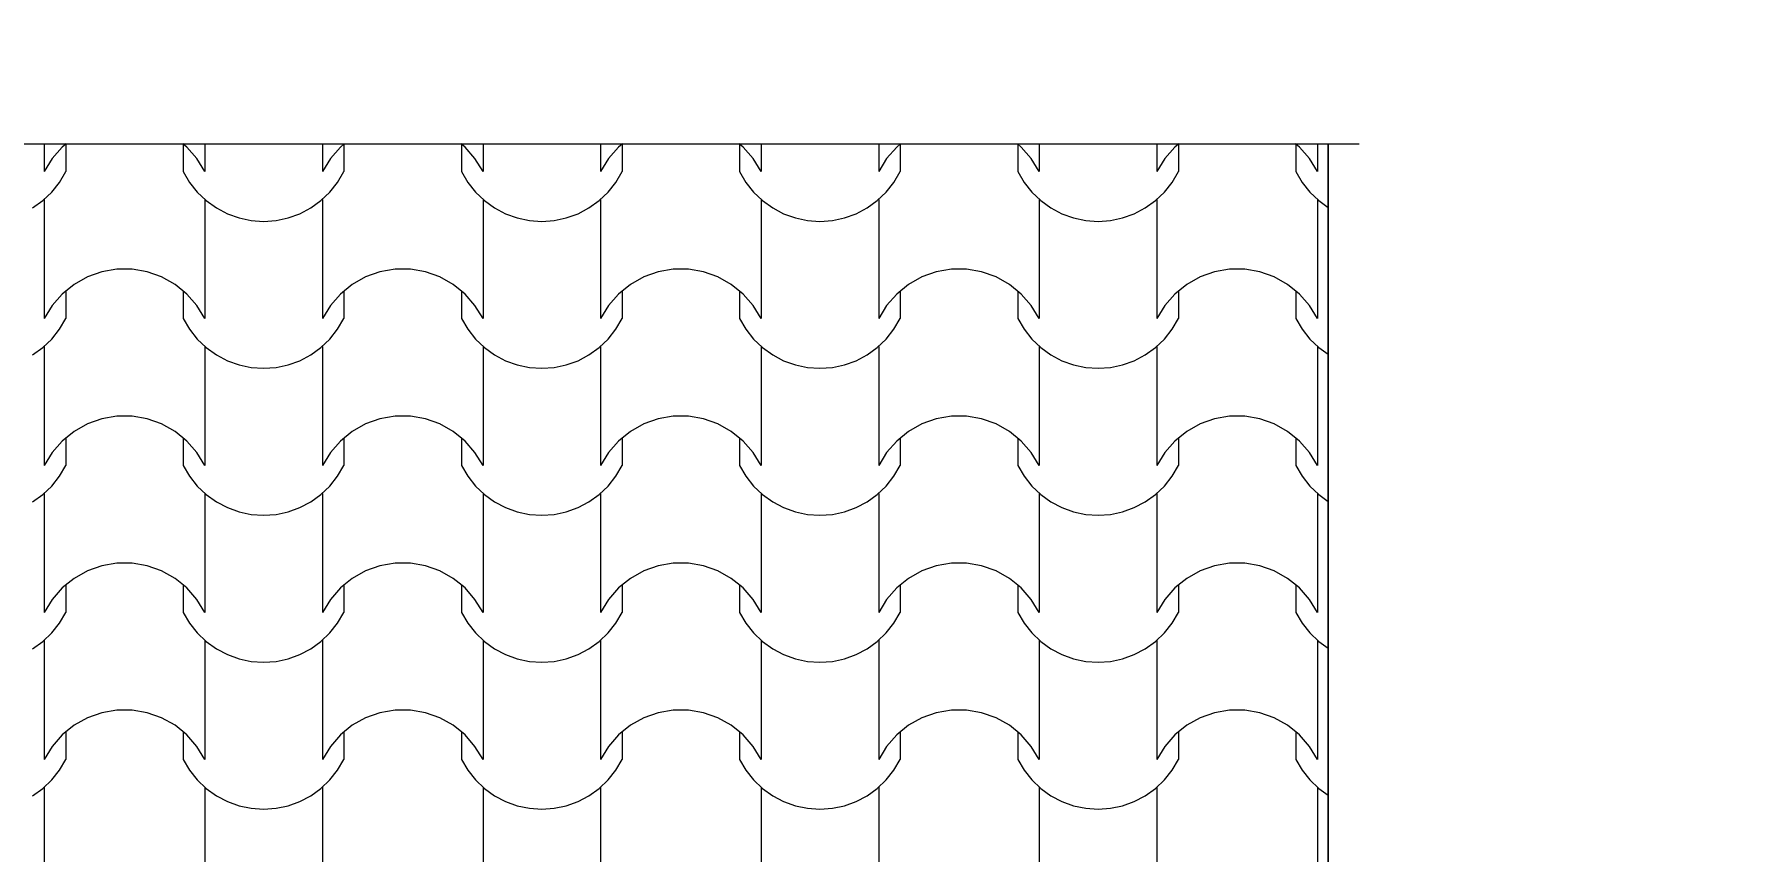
# Model space of a CAD drawing. Header units: millimetres. Extents: x 318905 to 439572, y -5133 to 105868.
# Drawn here: x 405576 to 407317, y 6910 to 7747 of the extents above; entities that cross this region are included whole.
import ezdxf

# ---------------------------------------------------------------- set-up
doc = ezdxf.new("R2010")
doc.units = ezdxf.units.MM
doc.header["$MEASUREMENT"] = 0
doc.linetypes.add('AStair_dashed', pattern=[1800, 800, -1000])
for name, color, linetype, lineweight in [('0_Stylo_No__98', 154, 'Continuous', 0), ('2D -  Dessin général_Stylo_No__1', 7, 'Continuous', 5), ('OMBRES_Stylo_No__1', 7, 'Continuous', 5)]:
    doc.layers.add(name, color=color, linetype=linetype, lineweight=lineweight)
doc.layers.add('2D -  Dessin général_Stylo_No__81', color=7, linetype='Continuous', lineweight=13, true_color=0x6a6a6a)
doc.layers.add('OMBRES_Stylo_No__82', color=7, linetype='Continuous', lineweight=13, true_color=0xaaaaaa)
doc.styles.add('STYLE_GENERE_3', font='')
doc.styles.get('STYLE_GENERE_3').set_extended_font_data('Arial')
doc.dimstyles.new('STYLE_GENERE__1', dxfattribs={"dimtxt": 200, "dimasz": 142.5, "dimexe": 0.18, "dimexo": 500, "dimgap": 0.09, "dimtad": 0, "dimtih": 1, "dimtoh": 1, "dimlfac": 0.001, "dimzin": 0, "dimdsep": 46, "dimtxsty": 'STYLE_GENERE_3', "dimblk": 'ARROWHEAD_6', "dimblk1": 'ARROWHEAD_6', "dimblk2": 'ARROWHEAD_6', "dimcen": 0.09, "dimclrd": 154, "dimclre": 154, "dimclrt": 154, "dimazin": 0, "dimtfac": 1, "dimtdec": 4, "dimtmove": 0, "dimatfit": 3, "dimfxl": 0, "dimtolj": 1, "dimtzin": 0, "dimarcsym": 0})

# ---------------------------------------------------------------- blocks, each defined once
blk = doc.blocks.new('*X109')
at = {"layer": 'OMBRES_Stylo_No__82', "linetype": 'Continuous'}
for p, q in [((405586.4, 7634.5), (405586.4, 7606.2)), ((405604.8, 7631.3), (405594.5, 7619.5)), ((405608.7, 7634.5), (405604.8, 7631.3)), ((405608.4, 7634.2), (405608.4, 7606.2)), ((405732.2, 7631.3), (405728.2, 7634.5)), ((405728.6, 7634.2), (405728.6, 7606.2)), ((405742.5, 7619.5), (405732.2, 7631.3)), ((405750.6, 7634.5), (405750.6, 7606.2)), ((405870.8, 7634.5), (405870.8, 7606.2)), ((405889.3, 7631.3), (405879, 7619.5)), ((405893.2, 7634.5), (405889.3, 7631.3)), ((405892.8, 7634.2), (405892.8, 7606.2)), ((406016.7, 7631.3), (406012.7, 7634.5)), ((406013.1, 7634.2), (406013.1, 7606.2)), ((406026.9, 7619.5), (406016.7, 7631.3)), ((406035.1, 7634.5), (406035.1, 7606.2)), ((406155.3, 7634.5), (406155.3, 7606.2)), ((406173.7, 7631.3), (406163.5, 7619.5)), ((406177.7, 7634.5), (406173.7, 7631.3)), ((406177.3, 7634.2), (406177.3, 7606.2)), ((406301.1, 7631.3), (406297.2, 7634.5)), ((406297.6, 7634.2), (406297.6, 7606.2)), ((406311.4, 7619.5), (406301.1, 7631.3)), ((406319.6, 7634.5), (406319.6, 7606.2)), ((406439.8, 7634.5), (406439.8, 7606.2)), ((406458.2, 7631.3), (406447.9, 7619.5)), ((406462.2, 7634.5), (406458.2, 7631.3)), ((406461.8, 7634.2), (406461.8, 7606.2)), ((406585.6, 7631.3), (406581.7, 7634.5)), ((406582, 7634.2), (406582, 7606.2)), ((406595.9, 7619.5), (406585.6, 7631.3)), ((406604, 7634.5), (406604, 7606.2)), ((406724.3, 7634.5), (406724.3, 7606.2)), ((406742.7, 7631.3), (406732.4, 7619.5)), ((406746.7, 7634.5), (406742.7, 7631.3)), ((406746.3, 7634.2), (406746.3, 7606.2)), ((406870.1, 7631.3), (406866.1, 7634.5)), ((406866.5, 7634.2), (406866.5, 7606.2)), ((406880.4, 7619.5), (406870.1, 7631.3)), ((406888.5, 7634.5), (406888.5, 7606.2)), ((405594.5, 7619.5), (405586.4, 7606.2)), ((405750.6, 7606.2), (405742.5, 7619.5)), ((405879, 7619.5), (405870.8, 7606.2)), ((406035.1, 7606.2), (406026.9, 7619.5)), ((406163.5, 7619.5), (406155.3, 7606.2)), ((406319.6, 7606.2), (406311.4, 7619.5)), ((406447.9, 7619.5), (406439.8, 7606.2)), ((406604, 7606.2), (406595.9, 7619.5)), ((406732.4, 7619.5), (406724.3, 7606.2)), ((406888.5, 7606.2), (406880.4, 7619.5)), ((405594, 7585.3), (405601.9, 7595.2)), ((405601.9, 7595.2), (405608.4, 7606.2)), ((405728.6, 7606.2), (405735, 7595.2)), ((405735, 7595.2), (405742.9, 7585.3)), ((405878.5, 7585.3), (405886.4, 7595.2)), ((405886.4, 7595.2), (405892.8, 7606.2)), ((406013.1, 7606.2), (406019.5, 7595.2)), ((406019.5, 7595.2), (406027.4, 7585.3)), ((406163, 7585.3), (406170.9, 7595.2)), ((406170.9, 7595.2), (406177.3, 7606.2)), ((406297.6, 7606.2), (406304, 7595.2)), ((406304, 7595.2), (406311.9, 7585.3)), ((406447.5, 7585.3), (406455.4, 7595.2)), ((406455.4, 7595.2), (406461.8, 7606.2)), ((406582, 7606.2), (406588.5, 7595.2)), ((406588.5, 7595.2), (406596.4, 7585.3)), ((406732, 7585.3), (406739.8, 7595.2)), ((406739.8, 7595.2), (406746.3, 7606.2)), ((406866.5, 7606.2), (406873, 7595.2)), ((406873, 7595.2), (406880.8, 7585.3)), ((405574.5, 7569.1), (405584.8, 7576.5)), ((405584.8, 7576.5), (405594, 7585.3)), ((405586.4, 7577.8), (405586.4, 7516.8)), ((405742.9, 7585.3), (405752.1, 7576.5)), ((405750.6, 7577.8), (405750.6, 7516.8)), ((405752.1, 7576.5), (405762.4, 7569.1)), ((405859, 7569.1), (405869.3, 7576.5)), ((405869.3, 7576.5), (405878.5, 7585.3)), ((405870.8, 7577.8), (405870.8, 7516.8)), ((406027.4, 7585.3), (406036.6, 7576.5)), ((406035.1, 7577.8), (406035.1, 7516.8)), ((406036.6, 7576.5), (406046.9, 7569.1)), ((406143.5, 7569.1), (406153.8, 7576.5)), ((406153.8, 7576.5), (406163, 7585.3)), ((406155.3, 7577.8), (406155.3, 7516.8)), ((406311.9, 7585.3), (406321.1, 7576.5)), ((406319.6, 7577.8), (406319.6, 7516.8)), ((406321.1, 7576.5), (406331.4, 7569.1)), ((406428, 7569.1), (406438.3, 7576.5)), ((406438.3, 7576.5), (406447.5, 7585.3)), ((406439.8, 7577.8), (406439.8, 7516.8)), ((406596.4, 7585.3), (406605.6, 7576.5)), ((406604, 7577.8), (406604, 7516.8)), ((406605.6, 7576.5), (406615.9, 7569.1)), ((406712.5, 7569.1), (406722.8, 7576.5)), ((406722.8, 7576.5), (406732, 7585.3)), ((406724.3, 7577.8), (406724.3, 7516.8)), ((406880.8, 7585.3), (406890, 7576.5)), ((406888.5, 7577.8), (406888.5, 7516.8)), ((406890, 7576.5), (406899.6, 7569.6)), ((405762.4, 7569.1), (405773.7, 7563.1)), ((405773.7, 7563.1), (405785.6, 7558.8)), ((405785.6, 7558.8), (405798, 7556.2)), ((405798, 7556.2), (405810.7, 7555.3)), ((405810.7, 7555.3), (405823.4, 7556.2)), ((405823.4, 7556.2), (405835.8, 7558.8)), ((405835.8, 7558.8), (405847.8, 7563.1)), ((405847.8, 7563.1), (405859, 7569.1)), ((406046.9, 7569.1), (406058.1, 7563.1)), ((406058.1, 7563.1), (406070.1, 7558.8)), ((406070.1, 7558.8), (406082.5, 7556.2)), ((406082.5, 7556.2), (406095.2, 7555.3)), ((406095.2, 7555.3), (406107.9, 7556.2)), ((406107.9, 7556.2), (406120.3, 7558.8)), ((406120.3, 7558.8), (406132.3, 7563.1)), ((406132.3, 7563.1), (406143.5, 7569.1)), ((406331.4, 7569.1), (406342.6, 7563.1)), ((406342.6, 7563.1), (406354.6, 7558.8)), ((406354.6, 7558.8), (406367, 7556.2)), ((406367, 7556.2), (406379.7, 7555.3)), ((406379.7, 7555.3), (406392.4, 7556.2)), ((406392.4, 7556.2), (406404.8, 7558.8)), ((406404.8, 7558.8), (406416.7, 7563.1)), ((406416.7, 7563.1), (406428, 7569.1)), ((406615.9, 7569.1), (406627.1, 7563.1)), ((406627.1, 7563.1), (406639.1, 7558.8)), ((406639.1, 7558.8), (406651.5, 7556.2)), ((406651.5, 7556.2), (406664.2, 7555.3)), ((406664.2, 7555.3), (406676.8, 7556.2)), ((406676.8, 7556.2), (406689.3, 7558.8)), ((406689.3, 7558.8), (406701.2, 7563.1)), ((406701.2, 7563.1), (406712.5, 7569.1)), ((405586.4, 7516.8), (405586.4, 7455.8)), ((405645.3, 7503.7), (405630.5, 7498.5)), ((405660.7, 7506.3), (405645.3, 7503.7)), ((405668.5, 7506.3), (405660.7, 7506.3)), ((405676.3, 7506.3), (405668.5, 7506.3)), ((405691.7, 7503.7), (405676.3, 7506.3)), ((405706.4, 7498.5), (405691.7, 7503.7)), ((405750.6, 7516.8), (405750.6, 7455.8)), ((405870.8, 7516.8), (405870.8, 7455.8)), ((405929.7, 7503.7), (405915, 7498.5)), ((405945.1, 7506.3), (405929.7, 7503.7)), ((405953, 7506.3), (405945.1, 7506.3)), ((405960.8, 7506.3), (405953, 7506.3)), ((405976.2, 7503.7), (405960.8, 7506.3)), ((405990.9, 7498.5), (405976.2, 7503.7)), ((406035.1, 7516.8), (406035.1, 7455.8)), ((406155.3, 7516.8), (406155.3, 7455.8)), ((406214.2, 7503.7), (406199.5, 7498.5)), ((406229.6, 7506.3), (406214.2, 7503.7)), ((406237.4, 7506.3), (406229.6, 7506.3)), ((406245.3, 7506.3), (406237.4, 7506.3)), ((406260.7, 7503.7), (406245.3, 7506.3)), ((406275.4, 7498.5), (406260.7, 7503.7)), ((406319.6, 7516.8), (406319.6, 7455.8)), ((406439.8, 7516.8), (406439.8, 7455.8)), ((406498.7, 7503.7), (406484, 7498.5)), ((406514.1, 7506.3), (406498.7, 7503.7)), ((406521.9, 7506.3), (406514.1, 7506.3)), ((406529.7, 7506.3), (406521.9, 7506.3)), ((406545.1, 7503.7), (406529.7, 7506.3)), ((406559.9, 7498.5), (406545.1, 7503.7)), ((406604, 7516.8), (406604, 7455.8)), ((406724.3, 7516.8), (406724.3, 7455.8)), ((406783.2, 7503.7), (406768.5, 7498.5)), ((406798.6, 7506.3), (406783.2, 7503.7)), ((406806.4, 7506.3), (406798.6, 7506.3)), ((406814.2, 7506.3), (406806.4, 7506.3)), ((406829.6, 7503.7), (406814.2, 7506.3)), ((406844.3, 7498.5), (406829.6, 7503.7)), ((406888.5, 7516.8), (406888.5, 7455.8)), ((405616.9, 7490.8), (405604.8, 7481)), ((405630.5, 7498.5), (405616.9, 7490.8)), ((405720.1, 7490.8), (405706.4, 7498.5)), ((405732.2, 7481), (405720.1, 7490.8)), ((405901.4, 7490.8), (405889.3, 7481)), ((405915, 7498.5), (405901.4, 7490.8)), ((406004.5, 7490.8), (405990.9, 7498.5)), ((406016.7, 7481), (406004.5, 7490.8)), ((406185.9, 7490.8), (406173.7, 7481)), ((406199.5, 7498.5), (406185.9, 7490.8)), ((406289, 7490.8), (406275.4, 7498.5)), ((406301.1, 7481), (406289, 7490.8)), ((406470.3, 7490.8), (406458.2, 7481)), ((406484, 7498.5), (406470.3, 7490.8)), ((406573.5, 7490.8), (406559.9, 7498.5)), ((406585.6, 7481), (406573.5, 7490.8)), ((406754.8, 7490.8), (406742.7, 7481)), ((406768.5, 7498.5), (406754.8, 7490.8)), ((406858, 7490.8), (406844.3, 7498.5)), ((406870.1, 7481), (406858, 7490.8)), ((405594.5, 7469.2), (405586.4, 7455.8)), ((405604.8, 7481), (405594.5, 7469.2)), ((405608.4, 7483.9), (405608.4, 7455.8)), ((405728.6, 7483.9), (405728.6, 7455.8)), ((405742.5, 7469.2), (405732.2, 7481)), ((405750.6, 7455.8), (405742.5, 7469.2)), ((405879, 7469.2), (405870.8, 7455.8)), ((405889.3, 7481), (405879, 7469.2)), ((405892.8, 7483.9), (405892.8, 7455.8)), ((406013.1, 7483.9), (406013.1, 7455.8)), ((406026.9, 7469.2), (406016.7, 7481)), ((406035.1, 7455.8), (406026.9, 7469.2)), ((406163.5, 7469.2), (406155.3, 7455.8)), ((406173.7, 7481), (406163.5, 7469.2)), ((406177.3, 7483.9), (406177.3, 7455.8)), ((406297.6, 7483.9), (406297.6, 7455.8)), ((406311.4, 7469.2), (406301.1, 7481)), ((406319.6, 7455.8), (406311.4, 7469.2)), ((406447.9, 7469.2), (406439.8, 7455.8)), ((406458.2, 7481), (406447.9, 7469.2)), ((406461.8, 7483.9), (406461.8, 7455.8)), ((406582, 7483.9), (406582, 7455.8)), ((406595.9, 7469.2), (406585.6, 7481)), ((406604, 7455.8), (406595.9, 7469.2)), ((406732.4, 7469.2), (406724.3, 7455.8)), ((406742.7, 7481), (406732.4, 7469.2)), ((406746.3, 7483.9), (406746.3, 7455.8)), ((406866.5, 7483.9), (406866.5, 7455.8)), ((406880.4, 7469.2), (406870.1, 7481)), ((406888.5, 7455.8), (406880.4, 7469.2)), ((405601.9, 7444.9), (405608.4, 7455.8)), ((405728.6, 7455.8), (405735, 7444.9)), ((405886.4, 7444.9), (405892.8, 7455.8)), ((406013.1, 7455.8), (406019.5, 7444.9)), ((406170.9, 7444.9), (406177.3, 7455.8)), ((406297.6, 7455.8), (406304, 7444.9)), ((406455.4, 7444.9), (406461.8, 7455.8)), ((406582, 7455.8), (406588.5, 7444.9)), ((406739.8, 7444.9), (406746.3, 7455.8)), ((406866.5, 7455.8), (406873, 7444.9)), ((405584.8, 7426.2), (405594, 7434.9)), ((405594, 7434.9), (405601.9, 7444.9)), ((405735, 7444.9), (405742.9, 7434.9)), ((405742.9, 7434.9), (405752.1, 7426.2)), ((405869.3, 7426.2), (405878.5, 7434.9)), ((405878.5, 7434.9), (405886.4, 7444.9)), ((406019.5, 7444.9), (406027.4, 7434.9)), ((406027.4, 7434.9), (406036.6, 7426.2)), ((406153.8, 7426.2), (406163, 7434.9)), ((406163, 7434.9), (406170.9, 7444.9)), ((406304, 7444.9), (406311.9, 7434.9)), ((406311.9, 7434.9), (406321.1, 7426.2)), ((406438.3, 7426.2), (406447.5, 7434.9)), ((406447.5, 7434.9), (406455.4, 7444.9)), ((406588.5, 7444.9), (406596.4, 7434.9)), ((406596.4, 7434.9), (406605.6, 7426.2)), ((406722.8, 7426.2), (406732, 7434.9)), ((406732, 7434.9), (406739.8, 7444.9)), ((406873, 7444.9), (406880.8, 7434.9)), ((406880.8, 7434.9), (406890, 7426.2)), ((405574.5, 7418.7), (405584.8, 7426.2)), ((405586.4, 7427.4), (405586.4, 7366.5)), ((405750.6, 7427.4), (405750.6, 7366.5)), ((405752.1, 7426.2), (405762.4, 7418.7)), ((405762.4, 7418.7), (405773.7, 7412.8)), ((405847.8, 7412.8), (405859, 7418.7)), ((405859, 7418.7), (405869.3, 7426.2)), ((405870.8, 7427.4), (405870.8, 7366.5)), ((406035.1, 7427.4), (406035.1, 7366.5)), ((406036.6, 7426.2), (406046.9, 7418.7)), ((406046.9, 7418.7), (406058.1, 7412.8)), ((406132.3, 7412.8), (406143.5, 7418.7)), ((406143.5, 7418.7), (406153.8, 7426.2)), ((406155.3, 7427.4), (406155.3, 7366.5)), ((406319.6, 7427.4), (406319.6, 7366.5)), ((406321.1, 7426.2), (406331.4, 7418.7)), ((406331.4, 7418.7), (406342.6, 7412.8)), ((406416.7, 7412.8), (406428, 7418.7)), ((406428, 7418.7), (406438.3, 7426.2)), ((406439.8, 7427.4), (406439.8, 7366.5)), ((406604, 7427.4), (406604, 7366.5)), ((406605.6, 7426.2), (406615.9, 7418.7)), ((406615.9, 7418.7), (406627.1, 7412.8)), ((406701.2, 7412.8), (406712.5, 7418.7)), ((406712.5, 7418.7), (406722.8, 7426.2)), ((406724.3, 7427.4), (406724.3, 7366.5)), ((406888.5, 7427.4), (406888.5, 7366.5)), ((406890, 7426.2), (406899.6, 7419.3)), ((405773.7, 7412.8), (405785.6, 7408.5)), ((405785.6, 7408.5), (405798, 7405.9)), ((405798, 7405.9), (405810.7, 7405)), ((405810.7, 7405), (405823.4, 7405.9)), ((405823.4, 7405.9), (405835.8, 7408.5)), ((405835.8, 7408.5), (405847.8, 7412.8)), ((406058.1, 7412.8), (406070.1, 7408.5)), ((406070.1, 7408.5), (406082.5, 7405.9)), ((406082.5, 7405.9), (406095.2, 7405)), ((406095.2, 7405), (406107.9, 7405.9)), ((406107.9, 7405.9), (406120.3, 7408.5)), ((406120.3, 7408.5), (406132.3, 7412.8)), ((406342.6, 7412.8), (406354.6, 7408.5)), ((406354.6, 7408.5), (406367, 7405.9)), ((406367, 7405.9), (406379.7, 7405)), ((406379.7, 7405), (406392.4, 7405.9)), ((406392.4, 7405.9), (406404.8, 7408.5)), ((406404.8, 7408.5), (406416.7, 7412.8)), ((406627.1, 7412.8), (406639.1, 7408.5)), ((406639.1, 7408.5), (406651.5, 7405.9)), ((406651.5, 7405.9), (406664.2, 7405)), ((406664.2, 7405), (406676.8, 7405.9)), ((406676.8, 7405.9), (406689.3, 7408.5)), ((406689.3, 7408.5), (406701.2, 7412.8)), ((405586.4, 7366.5), (405586.4, 7305.5)), ((405750.6, 7366.5), (405750.6, 7305.5)), ((405870.8, 7366.5), (405870.8, 7305.5)), ((406035.1, 7366.5), (406035.1, 7305.5)), ((406155.3, 7366.5), (406155.3, 7305.5)), ((406319.6, 7366.5), (406319.6, 7305.5)), ((406439.8, 7366.5), (406439.8, 7305.5)), ((406604, 7366.5), (406604, 7305.5)), ((406724.3, 7366.5), (406724.3, 7305.5)), ((406888.5, 7366.5), (406888.5, 7305.5)), ((405630.5, 7348.1), (405616.9, 7340.5)), ((405645.3, 7353.4), (405630.5, 7348.1)), ((405660.7, 7356), (405645.3, 7353.4)), ((405668.5, 7356), (405660.7, 7356)), ((405676.3, 7356), (405668.5, 7356)), ((405691.7, 7353.4), (405676.3, 7356)), ((405706.4, 7348.1), (405691.7, 7353.4)), ((405720.1, 7340.5), (405706.4, 7348.1)), ((405915, 7348.1), (405901.4, 7340.5)), ((405929.7, 7353.4), (405915, 7348.1)), ((405945.1, 7356), (405929.7, 7353.4)), ((405953, 7356), (405945.1, 7356)), ((405960.8, 7356), (405953, 7356)), ((405976.2, 7353.4), (405960.8, 7356)), ((405990.9, 7348.1), (405976.2, 7353.4)), ((406004.5, 7340.5), (405990.9, 7348.1)), ((406199.5, 7348.1), (406185.9, 7340.5)), ((406214.2, 7353.4), (406199.5, 7348.1)), ((406229.6, 7356), (406214.2, 7353.4)), ((406237.4, 7356), (406229.6, 7356)), ((406245.3, 7356), (406237.4, 7356)), ((406260.7, 7353.4), (406245.3, 7356)), ((406275.4, 7348.1), (406260.7, 7353.4)), ((406289, 7340.5), (406275.4, 7348.1)), ((406484, 7348.1), (406470.3, 7340.5)), ((406498.7, 7353.4), (406484, 7348.1)), ((406514.1, 7356), (406498.7, 7353.4)), ((406521.9, 7356), (406514.1, 7356)), ((406529.7, 7356), (406521.9, 7356)), ((406545.1, 7353.4), (406529.7, 7356)), ((406559.9, 7348.1), (406545.1, 7353.4)), ((406573.5, 7340.5), (406559.9, 7348.1)), ((406768.5, 7348.1), (406754.8, 7340.5)), ((406783.2, 7353.4), (406768.5, 7348.1)), ((406798.6, 7356), (406783.2, 7353.4)), ((406806.4, 7356), (406798.6, 7356)), ((406814.2, 7356), (406806.4, 7356)), ((406829.6, 7353.4), (406814.2, 7356)), ((406844.3, 7348.1), (406829.6, 7353.4)), ((406858, 7340.5), (406844.3, 7348.1)), ((405604.8, 7330.6), (405594.5, 7318.8)), ((405616.9, 7340.5), (405604.8, 7330.6)), ((405608.4, 7333.5), (405608.4, 7305.5)), ((405732.2, 7330.6), (405720.1, 7340.5)), ((405728.6, 7333.5), (405728.6, 7305.5)), ((405742.5, 7318.8), (405732.2, 7330.6)), ((405889.3, 7330.6), (405879, 7318.8)), ((405901.4, 7340.5), (405889.3, 7330.6)), ((405892.8, 7333.5), (405892.8, 7305.5)), ((406016.7, 7330.6), (406004.5, 7340.5)), ((406013.1, 7333.5), (406013.1, 7305.5)), ((406026.9, 7318.8), (406016.7, 7330.6)), ((406173.7, 7330.6), (406163.5, 7318.8)), ((406185.9, 7340.5), (406173.7, 7330.6)), ((406177.3, 7333.5), (406177.3, 7305.5)), ((406301.1, 7330.6), (406289, 7340.5)), ((406297.6, 7333.5), (406297.6, 7305.5)), ((406311.4, 7318.8), (406301.1, 7330.6)), ((406458.2, 7330.6), (406447.9, 7318.8)), ((406470.3, 7340.5), (406458.2, 7330.6)), ((406461.8, 7333.5), (406461.8, 7305.5)), ((406585.6, 7330.6), (406573.5, 7340.5)), ((406582, 7333.5), (406582, 7305.5)), ((406595.9, 7318.8), (406585.6, 7330.6)), ((406742.7, 7330.6), (406732.4, 7318.8)), ((406754.8, 7340.5), (406742.7, 7330.6)), ((406746.3, 7333.5), (406746.3, 7305.5)), ((406870.1, 7330.6), (406858, 7340.5)), ((406866.5, 7333.5), (406866.5, 7305.5)), ((406880.4, 7318.8), (406870.1, 7330.6)), ((405594.5, 7318.8), (405586.4, 7305.5)), ((405750.6, 7305.5), (405742.5, 7318.8)), ((405879, 7318.8), (405870.8, 7305.5)), ((406035.1, 7305.5), (406026.9, 7318.8)), ((406163.5, 7318.8), (406155.3, 7305.5)), ((406319.6, 7305.5), (406311.4, 7318.8)), ((406447.9, 7318.8), (406439.8, 7305.5)), ((406604, 7305.5), (406595.9, 7318.8)), ((406732.4, 7318.8), (406724.3, 7305.5)), ((406888.5, 7305.5), (406880.4, 7318.8)), ((405594, 7284.6), (405601.9, 7294.5)), ((405601.9, 7294.5), (405608.4, 7305.5)), ((405728.6, 7305.5), (405735, 7294.5)), ((405735, 7294.5), (405742.9, 7284.6)), ((405878.5, 7284.6), (405886.4, 7294.5)), ((405886.4, 7294.5), (405892.8, 7305.5)), ((406013.1, 7305.5), (406019.5, 7294.5)), ((406019.5, 7294.5), (406027.4, 7284.6)), ((406163, 7284.6), (406170.9, 7294.5)), ((406170.9, 7294.5), (406177.3, 7305.5)), ((406297.6, 7305.5), (406304, 7294.5)), ((406304, 7294.5), (406311.9, 7284.6)), ((406447.5, 7284.6), (406455.4, 7294.5)), ((406455.4, 7294.5), (406461.8, 7305.5)), ((406582, 7305.5), (406588.5, 7294.5)), ((406588.5, 7294.5), (406596.4, 7284.6)), ((406732, 7284.6), (406739.8, 7294.5)), ((406739.8, 7294.5), (406746.3, 7305.5)), ((406866.5, 7305.5), (406873, 7294.5)), ((406873, 7294.5), (406880.8, 7284.6)), ((405584.8, 7275.8), (405594, 7284.6)), ((405586.4, 7277.1), (405586.4, 7216.1)), ((405742.9, 7284.6), (405752.1, 7275.8)), ((405750.6, 7277.1), (405750.6, 7216.1)), ((405869.3, 7275.8), (405878.5, 7284.6)), ((405870.8, 7277.1), (405870.8, 7216.1)), ((406027.4, 7284.6), (406036.6, 7275.8)), ((406035.1, 7277.1), (406035.1, 7216.1)), ((406153.8, 7275.8), (406163, 7284.6)), ((406155.3, 7277.1), (406155.3, 7216.1)), ((406311.9, 7284.6), (406321.1, 7275.8)), ((406319.6, 7277.1), (406319.6, 7216.1)), ((406438.3, 7275.8), (406447.5, 7284.6)), ((406439.8, 7277.1), (406439.8, 7216.1)), ((406596.4, 7284.6), (406605.6, 7275.8)), ((406604, 7277.1), (406604, 7216.1)), ((406722.8, 7275.8), (406732, 7284.6)), ((406724.3, 7277.1), (406724.3, 7216.1)), ((406880.8, 7284.6), (406890, 7275.8)), ((406888.5, 7277.1), (406888.5, 7216.1)), ((405574.5, 7268.4), (405584.8, 7275.8)), ((405752.1, 7275.8), (405762.4, 7268.4)), ((405762.4, 7268.4), (405773.7, 7262.5)), ((405773.7, 7262.5), (405785.6, 7258.2)), ((405835.8, 7258.2), (405847.8, 7262.5)), ((405847.8, 7262.5), (405859, 7268.4)), ((405859, 7268.4), (405869.3, 7275.8)), ((406036.6, 7275.8), (406046.9, 7268.4)), ((406046.9, 7268.4), (406058.1, 7262.5)), ((406058.1, 7262.5), (406070.1, 7258.2)), ((406120.3, 7258.2), (406132.3, 7262.5)), ((406132.3, 7262.5), (406143.5, 7268.4)), ((406143.5, 7268.4), (406153.8, 7275.8)), ((406321.1, 7275.8), (406331.4, 7268.4)), ((406331.4, 7268.4), (406342.6, 7262.5)), ((406342.6, 7262.5), (406354.6, 7258.2)), ((406404.8, 7258.2), (406416.7, 7262.5)), ((406416.7, 7262.5), (406428, 7268.4)), ((406428, 7268.4), (406438.3, 7275.8)), ((406605.6, 7275.8), (406615.9, 7268.4)), ((406615.9, 7268.4), (406627.1, 7262.5)), ((406627.1, 7262.5), (406639.1, 7258.2)), ((406689.3, 7258.2), (406701.2, 7262.5)), ((406701.2, 7262.5), (406712.5, 7268.4)), ((406712.5, 7268.4), (406722.8, 7275.8)), ((406890, 7275.8), (406899.6, 7268.9)), ((405785.6, 7258.2), (405798, 7255.5)), ((405798, 7255.5), (405810.7, 7254.7)), ((405810.7, 7254.7), (405823.4, 7255.5)), ((405823.4, 7255.5), (405835.8, 7258.2)), ((406070.1, 7258.2), (406082.5, 7255.5)), ((406082.5, 7255.5), (406095.2, 7254.7)), ((406095.2, 7254.7), (406107.9, 7255.5)), ((406107.9, 7255.5), (406120.3, 7258.2)), ((406354.6, 7258.2), (406367, 7255.5)), ((406367, 7255.5), (406379.7, 7254.7)), ((406379.7, 7254.7), (406392.4, 7255.5)), ((406392.4, 7255.5), (406404.8, 7258.2)), ((406639.1, 7258.2), (406651.5, 7255.5)), ((406651.5, 7255.5), (406664.2, 7254.7)), ((406664.2, 7254.7), (406676.8, 7255.5)), ((406676.8, 7255.5), (406689.3, 7258.2)), ((405586.4, 7216.1), (405586.4, 7155.2)), ((405750.6, 7216.1), (405750.6, 7155.2)), ((405870.8, 7216.1), (405870.8, 7155.2)), ((406035.1, 7216.1), (406035.1, 7155.2)), ((406155.3, 7216.1), (406155.3, 7155.2)), ((406319.6, 7216.1), (406319.6, 7155.2)), ((406439.8, 7216.1), (406439.8, 7155.2)), ((406604, 7216.1), (406604, 7155.2)), ((406724.3, 7216.1), (406724.3, 7155.2)), ((406888.5, 7216.1), (406888.5, 7155.2)), ((405616.9, 7190.1), (405604.8, 7180.3)), ((405630.5, 7197.8), (405616.9, 7190.1)), ((405645.3, 7203), (405630.5, 7197.8)), ((405660.7, 7205.7), (405645.3, 7203)), ((405668.5, 7205.7), (405660.7, 7205.7)), ((405676.3, 7205.7), (405668.5, 7205.7)), ((405691.7, 7203), (405676.3, 7205.7)), ((405706.4, 7197.8), (405691.7, 7203)), ((405720.1, 7190.1), (405706.4, 7197.8)), ((405732.2, 7180.3), (405720.1, 7190.1)), ((405901.4, 7190.1), (405889.3, 7180.3)), ((405915, 7197.8), (405901.4, 7190.1)), ((405929.7, 7203), (405915, 7197.8)), ((405945.1, 7205.7), (405929.7, 7203)), ((405953, 7205.7), (405945.1, 7205.7)), ((405960.8, 7205.7), (405953, 7205.7)), ((405976.2, 7203), (405960.8, 7205.7)), ((405990.9, 7197.8), (405976.2, 7203)), ((406004.5, 7190.1), (405990.9, 7197.8)), ((406016.7, 7180.3), (406004.5, 7190.1)), ((406185.9, 7190.1), (406173.7, 7180.3)), ((406199.5, 7197.8), (406185.9, 7190.1)), ((406214.2, 7203), (406199.5, 7197.8)), ((406229.6, 7205.7), (406214.2, 7203)), ((406237.4, 7205.7), (406229.6, 7205.7)), ((406245.3, 7205.7), (406237.4, 7205.7)), ((406260.7, 7203), (406245.3, 7205.7)), ((406275.4, 7197.8), (406260.7, 7203)), ((406289, 7190.1), (406275.4, 7197.8)), ((406301.1, 7180.3), (406289, 7190.1)), ((406470.3, 7190.1), (406458.2, 7180.3)), ((406484, 7197.8), (406470.3, 7190.1)), ((406498.7, 7203), (406484, 7197.8)), ((406514.1, 7205.7), (406498.7, 7203)), ((406521.9, 7205.7), (406514.1, 7205.7)), ((406529.7, 7205.7), (406521.9, 7205.7)), ((406545.1, 7203), (406529.7, 7205.7)), ((406559.9, 7197.8), (406545.1, 7203)), ((406573.5, 7190.1), (406559.9, 7197.8)), ((406585.6, 7180.3), (406573.5, 7190.1)), ((406754.8, 7190.1), (406742.7, 7180.3)), ((406768.5, 7197.8), (406754.8, 7190.1)), ((406783.2, 7203), (406768.5, 7197.8)), ((406798.6, 7205.7), (406783.2, 7203)), ((406806.4, 7205.7), (406798.6, 7205.7)), ((406814.2, 7205.7), (406806.4, 7205.7)), ((406829.6, 7203), (406814.2, 7205.7)), ((406844.3, 7197.8), (406829.6, 7203)), ((406858, 7190.1), (406844.3, 7197.8)), ((406870.1, 7180.3), (406858, 7190.1)), ((405604.8, 7180.3), (405594.5, 7168.5)), ((405608.4, 7183.2), (405608.4, 7155.2)), ((405728.6, 7183.2), (405728.6, 7155.2)), ((405742.5, 7168.5), (405732.2, 7180.3)), ((405889.3, 7180.3), (405879, 7168.5)), ((405892.8, 7183.2), (405892.8, 7155.2)), ((406013.1, 7183.2), (406013.1, 7155.2)), ((406026.9, 7168.5), (406016.7, 7180.3)), ((406173.7, 7180.3), (406163.5, 7168.5)), ((406177.3, 7183.2), (406177.3, 7155.2)), ((406297.6, 7183.2), (406297.6, 7155.2)), ((406311.4, 7168.5), (406301.1, 7180.3)), ((406458.2, 7180.3), (406447.9, 7168.5)), ((406461.8, 7183.2), (406461.8, 7155.2)), ((406582, 7183.2), (406582, 7155.2)), ((406595.9, 7168.5), (406585.6, 7180.3)), ((406742.7, 7180.3), (406732.4, 7168.5)), ((406746.3, 7183.2), (406746.3, 7155.2)), ((406866.5, 7183.2), (406866.5, 7155.2)), ((406880.4, 7168.5), (406870.1, 7180.3)), ((405594.5, 7168.5), (405586.4, 7155.2)), ((405601.9, 7144.2), (405608.4, 7155.2)), ((405728.6, 7155.2), (405735, 7144.2)), ((405750.6, 7155.2), (405742.5, 7168.5)), ((405879, 7168.5), (405870.8, 7155.2)), ((405886.4, 7144.2), (405892.8, 7155.2)), ((406013.1, 7155.2), (406019.5, 7144.2)), ((406035.1, 7155.2), (406026.9, 7168.5)), ((406163.5, 7168.5), (406155.3, 7155.2)), ((406170.9, 7144.2), (406177.3, 7155.2)), ((406297.6, 7155.2), (406304, 7144.2)), ((406319.6, 7155.2), (406311.4, 7168.5)), ((406447.9, 7168.5), (406439.8, 7155.2)), ((406455.4, 7144.2), (406461.8, 7155.2)), ((406582, 7155.2), (406588.5, 7144.2)), ((406604, 7155.2), (406595.9, 7168.5)), ((406732.4, 7168.5), (406724.3, 7155.2)), ((406739.8, 7144.2), (406746.3, 7155.2)), ((406866.5, 7155.2), (406873, 7144.2)), ((406888.5, 7155.2), (406880.4, 7168.5)), ((405594, 7134.3), (405601.9, 7144.2)), ((405735, 7144.2), (405742.9, 7134.3)), ((405878.5, 7134.3), (405886.4, 7144.2)), ((406019.5, 7144.2), (406027.4, 7134.3)), ((406163, 7134.3), (406170.9, 7144.2)), ((406304, 7144.2), (406311.9, 7134.3)), ((406447.5, 7134.3), (406455.4, 7144.2)), ((406588.5, 7144.2), (406596.4, 7134.3)), ((406732, 7134.3), (406739.8, 7144.2)), ((406873, 7144.2), (406880.8, 7134.3)), ((405574.5, 7118.1), (405584.8, 7125.5)), ((405584.8, 7125.5), (405594, 7134.3)), ((405586.4, 7126.8), (405586.4, 7065.8)), ((405742.9, 7134.3), (405752.1, 7125.5)), ((405750.6, 7126.8), (405750.6, 7065.8)), ((405752.1, 7125.5), (405762.4, 7118.1)), ((405859, 7118.1), (405869.3, 7125.5)), ((405869.3, 7125.5), (405878.5, 7134.3)), ((405870.8, 7126.8), (405870.8, 7065.8)), ((406027.4, 7134.3), (406036.6, 7125.5)), ((406035.1, 7126.8), (406035.1, 7065.8)), ((406036.6, 7125.5), (406046.9, 7118.1)), ((406143.5, 7118.1), (406153.8, 7125.5)), ((406153.8, 7125.5), (406163, 7134.3)), ((406155.3, 7126.8), (406155.3, 7065.8)), ((406311.9, 7134.3), (406321.1, 7125.5)), ((406319.6, 7126.8), (406319.6, 7065.8)), ((406321.1, 7125.5), (406331.4, 7118.1)), ((406428, 7118.1), (406438.3, 7125.5)), ((406438.3, 7125.5), (406447.5, 7134.3)), ((406439.8, 7126.8), (406439.8, 7065.8)), ((406596.4, 7134.3), (406605.6, 7125.5)), ((406604, 7126.8), (406604, 7065.8)), ((406605.6, 7125.5), (406615.9, 7118.1)), ((406712.5, 7118.1), (406722.8, 7125.5)), ((406722.8, 7125.5), (406732, 7134.3)), ((406724.3, 7126.8), (406724.3, 7065.8)), ((406880.8, 7134.3), (406890, 7125.5)), ((406888.5, 7126.8), (406888.5, 7065.8)), ((406890, 7125.5), (406899.6, 7118.6)), ((405762.4, 7118.1), (405773.7, 7112.1)), ((405773.7, 7112.1), (405785.6, 7107.8)), ((405785.6, 7107.8), (405798, 7105.2)), ((405798, 7105.2), (405810.7, 7104.3)), ((405810.7, 7104.3), (405823.4, 7105.2)), ((405823.4, 7105.2), (405835.8, 7107.8)), ((405835.8, 7107.8), (405847.8, 7112.1)), ((405847.8, 7112.1), (405859, 7118.1)), ((406046.9, 7118.1), (406058.1, 7112.1)), ((406058.1, 7112.1), (406070.1, 7107.8)), ((406070.1, 7107.8), (406082.5, 7105.2)), ((406082.5, 7105.2), (406095.2, 7104.3)), ((406095.2, 7104.3), (406107.9, 7105.2)), ((406107.9, 7105.2), (406120.3, 7107.8)), ((406120.3, 7107.8), (406132.3, 7112.1)), ((406132.3, 7112.1), (406143.5, 7118.1)), ((406331.4, 7118.1), (406342.6, 7112.1)), ((406342.6, 7112.1), (406354.6, 7107.8)), ((406354.6, 7107.8), (406367, 7105.2)), ((406367, 7105.2), (406379.7, 7104.3)), ((406379.7, 7104.3), (406392.4, 7105.2)), ((406392.4, 7105.2), (406404.8, 7107.8)), ((406404.8, 7107.8), (406416.7, 7112.1)), ((406416.7, 7112.1), (406428, 7118.1)), ((406615.9, 7118.1), (406627.1, 7112.1)), ((406627.1, 7112.1), (406639.1, 7107.8)), ((406639.1, 7107.8), (406651.5, 7105.2)), ((406651.5, 7105.2), (406664.2, 7104.3)), ((406664.2, 7104.3), (406676.8, 7105.2)), ((406676.8, 7105.2), (406689.3, 7107.8)), ((406689.3, 7107.8), (406701.2, 7112.1)), ((406701.2, 7112.1), (406712.5, 7118.1)), ((405586.4, 7065.8), (405586.4, 7004.8)), ((405645.3, 7052.7), (405630.5, 7047.4)), ((405660.7, 7055.3), (405645.3, 7052.7)), ((405668.5, 7055.3), (405660.7, 7055.3)), ((405676.3, 7055.3), (405668.5, 7055.3)), ((405691.7, 7052.7), (405676.3, 7055.3)), ((405706.4, 7047.4), (405691.7, 7052.7)), ((405750.6, 7065.8), (405750.6, 7004.8)), ((405870.8, 7065.8), (405870.8, 7004.8)), ((405929.7, 7052.7), (405915, 7047.4)), ((405945.1, 7055.3), (405929.7, 7052.7)), ((405953, 7055.3), (405945.1, 7055.3)), ((405960.8, 7055.3), (405953, 7055.3)), ((405976.2, 7052.7), (405960.8, 7055.3)), ((405990.9, 7047.4), (405976.2, 7052.7)), ((406035.1, 7065.8), (406035.1, 7004.8)), ((406155.3, 7065.8), (406155.3, 7004.8)), ((406214.2, 7052.7), (406199.5, 7047.4)), ((406229.6, 7055.3), (406214.2, 7052.7)), ((406237.4, 7055.3), (406229.6, 7055.3)), ((406245.3, 7055.3), (406237.4, 7055.3)), ((406260.7, 7052.7), (406245.3, 7055.3)), ((406275.4, 7047.4), (406260.7, 7052.7)), ((406319.6, 7065.8), (406319.6, 7004.8)), ((406439.8, 7065.8), (406439.8, 7004.8)), ((406498.7, 7052.7), (406484, 7047.4)), ((406514.1, 7055.3), (406498.7, 7052.7)), ((406521.9, 7055.3), (406514.1, 7055.3)), ((406529.7, 7055.3), (406521.9, 7055.3)), ((406545.1, 7052.7), (406529.7, 7055.3)), ((406559.9, 7047.4), (406545.1, 7052.7)), ((406604, 7065.8), (406604, 7004.8)), ((406724.3, 7065.8), (406724.3, 7004.8)), ((406783.2, 7052.7), (406768.5, 7047.4)), ((406798.6, 7055.3), (406783.2, 7052.7)), ((406806.4, 7055.3), (406798.6, 7055.3)), ((406814.2, 7055.3), (406806.4, 7055.3)), ((406829.6, 7052.7), (406814.2, 7055.3)), ((406844.3, 7047.4), (406829.6, 7052.7)), ((406888.5, 7065.8), (406888.5, 7004.8)), ((405616.9, 7039.8), (405604.8, 7029.9)), ((405608.4, 7032.9), (405608.4, 7004.8)), ((405630.5, 7047.4), (405616.9, 7039.8)), ((405720.1, 7039.8), (405706.4, 7047.4)), ((405732.2, 7029.9), (405720.1, 7039.8)), ((405728.6, 7032.9), (405728.6, 7004.8)), ((405901.4, 7039.8), (405889.3, 7029.9)), ((405892.8, 7032.9), (405892.8, 7004.8)), ((405915, 7047.4), (405901.4, 7039.8)), ((406004.5, 7039.8), (405990.9, 7047.4)), ((406016.7, 7029.9), (406004.5, 7039.8)), ((406013.1, 7032.9), (406013.1, 7004.8)), ((406185.9, 7039.8), (406173.7, 7029.9)), ((406177.3, 7032.9), (406177.3, 7004.8)), ((406199.5, 7047.4), (406185.9, 7039.8)), ((406289, 7039.8), (406275.4, 7047.4)), ((406301.1, 7029.9), (406289, 7039.8)), ((406297.6, 7032.9), (406297.6, 7004.8)), ((406470.3, 7039.8), (406458.2, 7029.9)), ((406461.8, 7032.9), (406461.8, 7004.8)), ((406484, 7047.4), (406470.3, 7039.8)), ((406573.5, 7039.8), (406559.9, 7047.4)), ((406585.6, 7029.9), (406573.5, 7039.8)), ((406582, 7032.9), (406582, 7004.8)), ((406754.8, 7039.8), (406742.7, 7029.9)), ((406746.3, 7032.9), (406746.3, 7004.8)), ((406768.5, 7047.4), (406754.8, 7039.8)), ((406858, 7039.8), (406844.3, 7047.4)), ((406870.1, 7029.9), (406858, 7039.8)), ((406866.5, 7032.9), (406866.5, 7004.8)), ((405594.5, 7018.2), (405586.4, 7004.8)), ((405604.8, 7029.9), (405594.5, 7018.2)), ((405742.5, 7018.2), (405732.2, 7029.9)), ((405750.6, 7004.8), (405742.5, 7018.2)), ((405879, 7018.2), (405870.8, 7004.8)), ((405889.3, 7029.9), (405879, 7018.2)), ((406026.9, 7018.2), (406016.7, 7029.9)), ((406035.1, 7004.8), (406026.9, 7018.2)), ((406163.5, 7018.2), (406155.3, 7004.8)), ((406173.7, 7029.9), (406163.5, 7018.2)), ((406311.4, 7018.2), (406301.1, 7029.9)), ((406319.6, 7004.8), (406311.4, 7018.2)), ((406447.9, 7018.2), (406439.8, 7004.8)), ((406458.2, 7029.9), (406447.9, 7018.2)), ((406595.9, 7018.2), (406585.6, 7029.9)), ((406604, 7004.8), (406595.9, 7018.2)), ((406732.4, 7018.2), (406724.3, 7004.8)), ((406742.7, 7029.9), (406732.4, 7018.2)), ((406880.4, 7018.2), (406870.1, 7029.9)), ((406888.5, 7004.8), (406880.4, 7018.2)), ((405601.9, 6993.9), (405608.4, 7004.8)), ((405728.6, 7004.8), (405735, 6993.9)), ((405886.4, 6993.9), (405892.8, 7004.8)), ((406013.1, 7004.8), (406019.5, 6993.9)), ((406170.9, 6993.9), (406177.3, 7004.8)), ((406297.6, 7004.8), (406304, 6993.9)), ((406455.4, 6993.9), (406461.8, 7004.8)), ((406582, 7004.8), (406588.5, 6993.9)), ((406739.8, 6993.9), (406746.3, 7004.8)), ((406866.5, 7004.8), (406873, 6993.9)), ((405584.8, 6975.1), (405594, 6983.9)), ((405594, 6983.9), (405601.9, 6993.9)), ((405735, 6993.9), (405742.9, 6983.9)), ((405742.9, 6983.9), (405752.1, 6975.1)), ((405869.3, 6975.1), (405878.5, 6983.9)), ((405878.5, 6983.9), (405886.4, 6993.9)), ((406019.5, 6993.9), (406027.4, 6983.9)), ((406027.4, 6983.9), (406036.6, 6975.1)), ((406153.8, 6975.1), (406163, 6983.9)), ((406163, 6983.9), (406170.9, 6993.9)), ((406304, 6993.9), (406311.9, 6983.9)), ((406311.9, 6983.9), (406321.1, 6975.1)), ((406438.3, 6975.1), (406447.5, 6983.9)), ((406447.5, 6983.9), (406455.4, 6993.9)), ((406588.5, 6993.9), (406596.4, 6983.9)), ((406596.4, 6983.9), (406605.6, 6975.1)), ((406722.8, 6975.1), (406732, 6983.9)), ((406732, 6983.9), (406739.8, 6993.9)), ((406873, 6993.9), (406880.8, 6983.9)), ((406880.8, 6983.9), (406890, 6975.1)), ((405574.5, 6967.7), (405584.8, 6975.1)), ((405586.4, 6976.4), (405586.4, 6915.5)), ((405750.6, 6976.4), (405750.6, 6915.5)), ((405752.1, 6975.1), (405762.4, 6967.7)), ((405762.4, 6967.7), (405773.7, 6961.8)), ((405847.8, 6961.8), (405859, 6967.7)), ((405859, 6967.7), (405869.3, 6975.1)), ((405870.8, 6976.4), (405870.8, 6915.5)), ((406035.1, 6976.4), (406035.1, 6915.5)), ((406036.6, 6975.1), (406046.9, 6967.7)), ((406046.9, 6967.7), (406058.1, 6961.8)), ((406132.3, 6961.8), (406143.5, 6967.7)), ((406143.5, 6967.7), (406153.8, 6975.1)), ((406155.3, 6976.4), (406155.3, 6915.5)), ((406319.6, 6976.4), (406319.6, 6915.5)), ((406321.1, 6975.1), (406331.4, 6967.7)), ((406331.4, 6967.7), (406342.6, 6961.8)), ((406416.7, 6961.8), (406428, 6967.7)), ((406428, 6967.7), (406438.3, 6975.1)), ((406439.8, 6976.4), (406439.8, 6915.5)), ((406604, 6976.4), (406604, 6915.5)), ((406605.6, 6975.1), (406615.9, 6967.7)), ((406615.9, 6967.7), (406627.1, 6961.8)), ((406701.2, 6961.8), (406712.5, 6967.7)), ((406712.5, 6967.7), (406722.8, 6975.1)), ((406724.3, 6976.4), (406724.3, 6915.5)), ((406888.5, 6976.4), (406888.5, 6915.5)), ((406890, 6975.1), (406899.6, 6968.3)), ((405773.7, 6961.8), (405785.6, 6957.5)), ((405785.6, 6957.5), (405798, 6954.9)), ((405798, 6954.9), (405810.7, 6954)), ((405810.7, 6954), (405823.4, 6954.9)), ((405823.4, 6954.9), (405835.8, 6957.5)), ((405835.8, 6957.5), (405847.8, 6961.8)), ((406058.1, 6961.8), (406070.1, 6957.5)), ((406070.1, 6957.5), (406082.5, 6954.9)), ((406082.5, 6954.9), (406095.2, 6954)), ((406095.2, 6954), (406107.9, 6954.9)), ((406107.9, 6954.9), (406120.3, 6957.5)), ((406120.3, 6957.5), (406132.3, 6961.8)), ((406342.6, 6961.8), (406354.6, 6957.5)), ((406354.6, 6957.5), (406367, 6954.9)), ((406367, 6954.9), (406379.7, 6954)), ((406379.7, 6954), (406392.4, 6954.9)), ((406392.4, 6954.9), (406404.8, 6957.5)), ((406404.8, 6957.5), (406416.7, 6961.8)), ((406627.1, 6961.8), (406639.1, 6957.5)), ((406639.1, 6957.5), (406651.5, 6954.9)), ((406651.5, 6954.9), (406664.2, 6954)), ((406664.2, 6954), (406676.8, 6954.9)), ((406676.8, 6954.9), (406689.3, 6957.5)), ((406689.3, 6957.5), (406701.2, 6961.8)), ((405586.4, 6915.5), (405586.4, 6854.5)), ((405750.6, 6915.5), (405750.6, 6854.5)), ((405870.8, 6915.5), (405870.8, 6854.5)), ((406035.1, 6915.5), (406035.1, 6854.5)), ((406155.3, 6915.5), (406155.3, 6854.5)), ((406319.6, 6915.5), (406319.6, 6854.5)), ((406439.8, 6915.5), (406439.8, 6854.5)), ((406604, 6915.5), (406604, 6854.5)), ((406724.3, 6915.5), (406724.3, 6854.5)), ((406888.5, 6915.5), (406888.5, 6854.5))]:
    blk.add_line(p, q, dxfattribs=at)
blk = doc.blocks.new('Hachure_27', base_point=(0, 4000))
at = {"layer": 'OMBRES_Stylo_No__1', "linetype": 'Continuous'}
for p, q in [((399582.6, 7634.5), (406899.6, 7634.5)), ((406899.6, 7634.5), (406899.6, 5823))]:
    blk.add_line(p, q, dxfattribs=at)
at = {"layer": 'OMBRES_Stylo_No__82', "linetype": 'Continuous'}
blk.add_blockref('*X109', (0, 0), dxfattribs=at)
blk = doc.blocks.new('*D131')
at = {"layer": '0_Stylo_No__98', "linetype": 'Continuous'}
for p, q in [((408082.7, 7634.5), (408082.7, 7747)), ((408157.7, 7559.5), (408007.7, 7709.5)), ((408223.3, 7634.5), (407582.7, 7634.5)), ((408082.7, 3678.3), (408082.7, 7634.5)), ((408082.7, -552.4), (408082.7, 3403.7)), ((408007.7, -477.4), (408157.7, -627.4)), ((408582.7, -552.4), (407942.1, -552.4)), ((408082.7, -664.9), (408082.7, -552.4))]:
    blk.add_line(p, q, dxfattribs=at)
at = {"layer": '0_Stylo_No__98', "insert": (407815.8, 3441), "char_height": 200, "attachment_point": 7, "style": 'STYLE_GENERE_3'}
blk.add_mtext('\\A1;{\\pql;\\fArial|b0|i0|c0|p34;8,19}', dxfattribs=at)
blk = doc.blocks.new('ARROWHEAD_6')
at = {"color": 0, "linetype": 'Continuous', "lineweight": 0}
for p, q in [((-0.5, -0.5), (0.5, 0.5)), ((0, 0), (-1, 0))]:
    blk.add_line(p, q, dxfattribs=at)

msp = doc.modelspace()

# ---------------------------------------------------------------- linework, layer by layer
at = {"layer": '2D -  Dessin général_Stylo_No__1', "linetype": 'Continuous'}
for p in [(391104.519, 7634.463), (406899.616, 5523.012)]:
    msp.add_line(p, (406899.616, 7634.516), dxfattribs=at)
at = {"layer": '2D -  Dessin général_Stylo_No__81', "linetype": 'AStair_dashed'}
for p, q in [((408407.401, 7634.329), (406599.616, 7634.316)), ((408731.188, 7634.313), (406776.871, 7634.299))]:
    msp.add_line(p, q, dxfattribs=at)

# ---------------------------------------------------------------- block references
at = {"layer": 'OMBRES_Stylo_No__82', "linetype": 'Continuous'}
msp.add_blockref('Hachure_27', (0, 4000), dxfattribs=at)

# ---------------------------------------------------------------- dimensions: what is measured, and where the dimension line sits
at = {"color": 154, "linetype": 'Continuous', "lineweight": 0}
dim = msp.add_linear_dim(base=(408082.725, 7634.463), p1=(408761.305, -552.434), p2=(391104.519, 7634.463), angle=90, dimstyle='STYLE_GENERE__1', dxfattribs=at)
dim.commit()
dim.dimension.update_dxf_attribs({"geometry": '*D131', "text_midpoint": (408110.923, 3541.014), "dimtype": 160})

doc.saveas('drawing.dxf')
